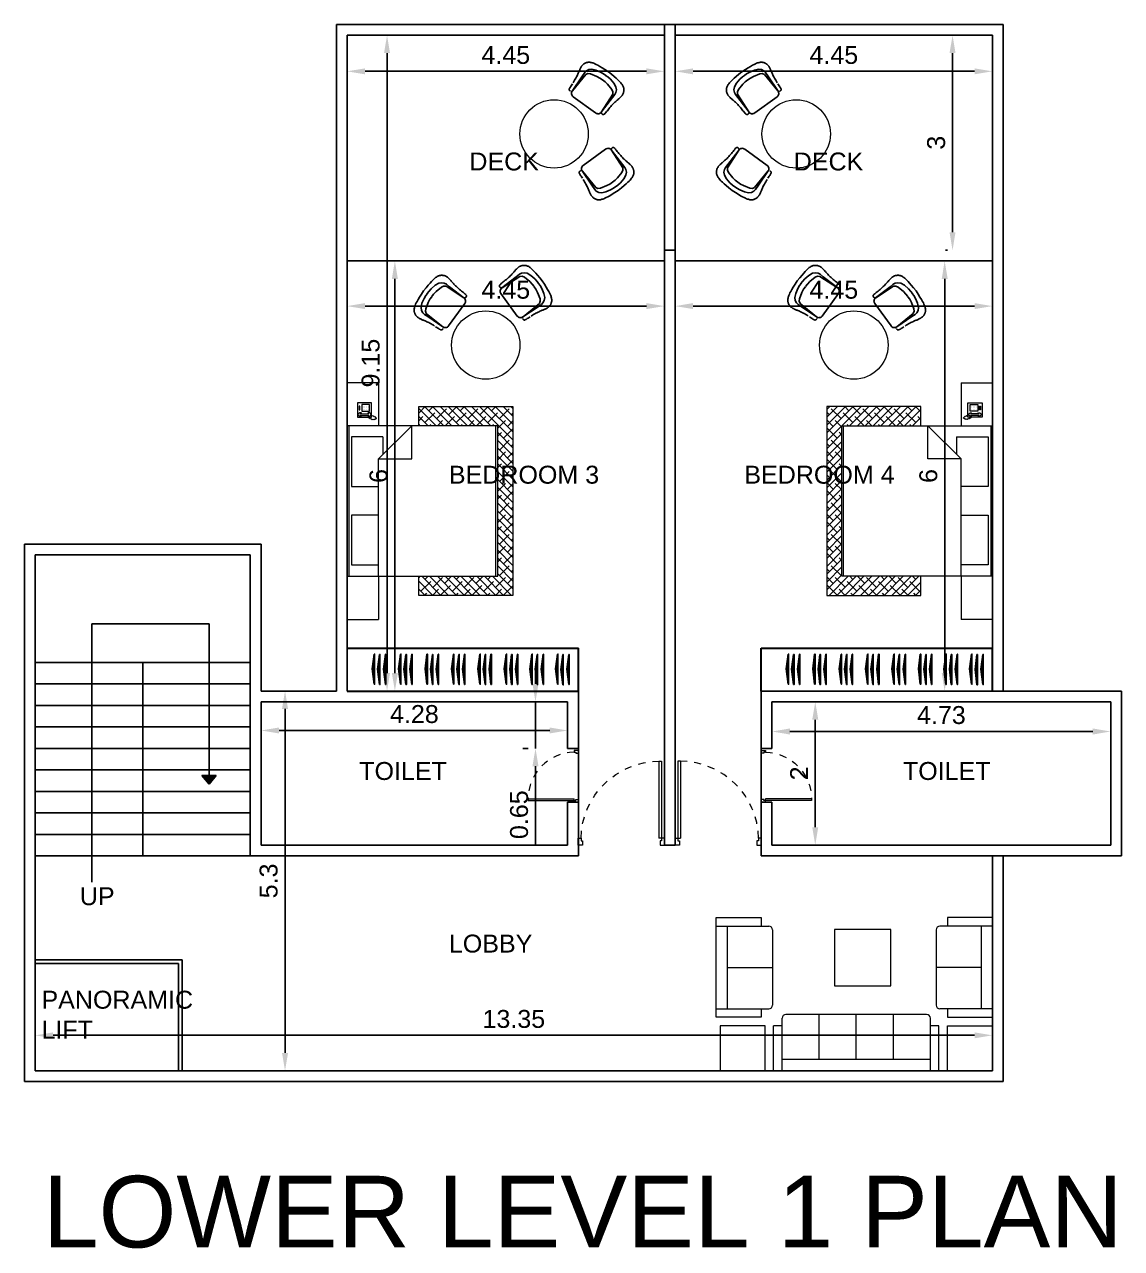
# Model space of a CAD drawing. Header units: metres. Extents: x 2480 to 2687, y 830 to 1066.
# Drawn here: x 2542.17 to 2557.47, y 872.02 to 889.1 of the extents above; entities that cross this region are included whole.
import ezdxf

# ---------------------------------------------------------------- set-up
doc = ezdxf.new("R2010")
doc.units = ezdxf.units.M
doc.linetypes.add('DASHED2', pattern=[0.375, 0.25, -0.125])
for name, color, linetype, lineweight in [('A-DOOR', 21, 'Continuous', 20), ('A-FURNITURE', 42, 'Continuous', 15), ('doors', 12, 'Continuous', 20), ('FUR', 32, 'Continuous', 15), ('HAT', 9, 'Continuous', 0), ('wall', 7, 'Continuous', 30)]:
    doc.layers.add(name, color=color, linetype=linetype, lineweight=lineweight)
doc.layers.add('firnature', color=24, linetype='Continuous')
doc.layers.add('vatdung', color=9, linetype='Continuous')
doc.styles.get("Standard").update_dxf_attribs({"font": 'arial.ttf'})
doc.dimstyles.new('ISO-25', dxfattribs={"dimtxt": 0.25, "dimasz": 0.25, "dimexe": 0.1, "dimexo": 0.625, "dimgap": 0.1, "dimtad": 1, "dimdsep": 46, "dimtxsty": 'Standard', "dimcen": 2.5, "dimclrd": 256, "dimclrt": 256, "dimadec": 0, "dimazin": 0, "dimtfac": 1, "dimtmove": 0, "dimatfit": 3, "dimfxl": 1, "dimarcsym": 0})

# ---------------------------------------------------------------- blocks, each defined once
blk = doc.blocks.new('*D251')
at = {"color": 0, "lineweight": -2, "transparency": 16777216}
for p, q in [((2546.667, 885.171), (2546.667, 885.066)), ((2551.092, 885.171), (2551.092, 885.066))]:
    blk.add_line(p, q, dxfattribs=at)
at = {"lineweight": -2, "transparency": 16777216}
blk.add_line((2546.917, 885.166), (2550.842, 885.166), dxfattribs=at)
at = {"lineweight": -3, "transparency": 16777216}
for points in [[(2546.917, 885.208), (2546.917, 885.125), (2546.667, 885.166)], [(2550.842, 885.208), (2550.842, 885.125), (2551.092, 885.166)]]:
    blk.add_solid(points, dxfattribs=at)
at = {"layer": 'Defpoints', "color": 0, "lineweight": -3, "transparency": 16777216}
for p in [(2546.667, 885.796), (2551.092, 885.796), (2551.092, 885.166)]:
    blk.add_point(p, dxfattribs=at)
at = {"transparency": 16777216, "insert": (2548.88, 885.393), "char_height": 0.25, "attachment_point": 5}
blk.add_mtext('4.45', dxfattribs=at)
blk = doc.blocks.new('*D252')
at = {"color": 0, "lineweight": -2, "transparency": 16777216}
for p, q in [((2547.292, 885.796), (2547.433, 885.796)), ((2547.292, 879.796), (2547.433, 879.796))]:
    blk.add_line(p, q, dxfattribs=at)
at = {"lineweight": -2, "transparency": 16777216}
blk.add_line((2547.333, 885.546), (2547.333, 880.046), dxfattribs=at)
at = {"lineweight": -3, "transparency": 16777216}
for points in [[(2547.291, 885.546), (2547.375, 885.546), (2547.333, 885.796)], [(2547.291, 880.046), (2547.375, 880.046), (2547.333, 879.796)]]:
    blk.add_solid(points, dxfattribs=at)
at = {"layer": 'Defpoints', "color": 0, "lineweight": -3, "transparency": 16777216}
for p in [(2546.667, 885.796), (2546.667, 879.796), (2547.333, 879.796)]:
    blk.add_point(p, dxfattribs=at)
at = {"transparency": 16777216, "insert": (2547.106, 882.796), "char_height": 0.25, "attachment_point": 5, "rotation": 90}
blk.add_mtext('6', dxfattribs=at)
blk = doc.blocks.new('*D244')
at = {"color": 0, "lineweight": -2, "transparency": 16777216}
for p, q in [((2551.242, 885.171), (2551.242, 885.066)), ((2555.667, 885.171), (2555.667, 885.066))]:
    blk.add_line(p, q, dxfattribs=at)
at = {"lineweight": -2, "transparency": 16777216}
blk.add_line((2555.417, 885.166), (2551.492, 885.166), dxfattribs=at)
at = {"lineweight": -3, "transparency": 16777216}
for points in [[(2551.492, 885.208), (2551.492, 885.125), (2551.242, 885.166)], [(2555.417, 885.208), (2555.417, 885.125), (2555.667, 885.166)]]:
    blk.add_solid(points, dxfattribs=at)
at = {"layer": 'Defpoints', "color": 0, "lineweight": -3, "transparency": 16777216}
for p in [(2551.242, 885.796), (2555.667, 885.796), (2551.242, 885.166)]:
    blk.add_point(p, dxfattribs=at)
at = {"transparency": 16777216, "insert": (2553.455, 885.393), "char_height": 0.25, "attachment_point": 5}
blk.add_mtext('4.45', dxfattribs=at)
blk = doc.blocks.new('*D245')
at = {"color": 0, "lineweight": -2, "transparency": 16777216}
for p, q in [((2555.042, 885.796), (2554.901, 885.796)), ((2555.042, 879.796), (2554.901, 879.796))]:
    blk.add_line(p, q, dxfattribs=at)
at = {"lineweight": -2, "transparency": 16777216}
blk.add_line((2555.001, 885.546), (2555.001, 880.046), dxfattribs=at)
at = {"lineweight": -3, "transparency": 16777216}
for points in [[(2554.96, 885.546), (2555.043, 885.546), (2555.001, 885.796)], [(2554.96, 880.046), (2555.043, 880.046), (2555.001, 879.796)]]:
    blk.add_solid(points, dxfattribs=at)
at = {"layer": 'Defpoints', "color": 0, "lineweight": -3, "transparency": 16777216}
for p in [(2555.667, 885.796), (2555.001, 879.796), (2555.667, 879.796)]:
    blk.add_point(p, dxfattribs=at)
at = {"transparency": 16777216, "insert": (2554.774, 882.796), "char_height": 0.25, "attachment_point": 5, "rotation": 90}
blk.add_mtext('6', dxfattribs=at)
blk = doc.blocks.new('*D253')
at = {"lineweight": -2, "transparency": 16777216}
blk.add_line((2545.717, 879.245), (2549.492, 879.245), dxfattribs=at)
at = {"color": 0, "lineweight": -2, "transparency": 16777216}
for p, q in [((2545.467, 879.021), (2545.467, 879.145)), ((2549.742, 879.021), (2549.742, 879.145))]:
    blk.add_line(p, q, dxfattribs=at)
at = {"lineweight": -3, "transparency": 16777216}
for points in [[(2545.717, 879.287), (2545.717, 879.204), (2545.467, 879.245)], [(2549.492, 879.287), (2549.492, 879.204), (2549.742, 879.245)]]:
    blk.add_solid(points, dxfattribs=at)
at = {"layer": 'Defpoints', "color": 0, "lineweight": -3, "transparency": 16777216}
for p in [(2545.467, 879.646), (2549.742, 879.646), (2549.742, 879.245)]:
    blk.add_point(p, dxfattribs=at)
at = {"transparency": 16777216, "insert": (2547.605, 879.473), "char_height": 0.25, "attachment_point": 5}
blk.add_mtext('4.28', dxfattribs=at)
blk = doc.blocks.new('*D254')
at = {"lineweight": -2, "transparency": 16777216}
for p, q in [((2549.294, 879.896), (2549.294, 880.146)), ((2549.294, 879.646), (2549.294, 878.996)), ((2549.294, 878.746), (2549.294, 877.644))]:
    blk.add_line(p, q, dxfattribs=at)
at = {"color": 0, "lineweight": -2, "transparency": 16777216}
for p, q in [((2549.117, 879.646), (2549.194, 879.646)), ((2549.117, 878.996), (2549.194, 878.996))]:
    blk.add_line(p, q, dxfattribs=at)
at = {"lineweight": -3, "transparency": 16777216}
for points in [[(2549.252, 879.896), (2549.336, 879.896), (2549.294, 879.646)], [(2549.252, 878.746), (2549.336, 878.746), (2549.294, 878.996)]]:
    blk.add_solid(points, dxfattribs=at)
at = {"layer": 'Defpoints', "color": 0, "lineweight": -3, "transparency": 16777216}
for p in [(2549.742, 879.646), (2549.294, 878.996), (2549.742, 878.996)]:
    blk.add_point(p, dxfattribs=at)
at = {"transparency": 16777216, "insert": (2549.066, 878.07), "char_height": 0.25, "attachment_point": 5, "rotation": 90}
blk.add_mtext('0.65', dxfattribs=at)
blk = doc.blocks.new('*D255')
at = {"color": 0, "lineweight": -2, "transparency": 16777216}
for p, q in [((2553.217, 879.646), (2553.296, 879.646)), ((2553.217, 877.646), (2553.296, 877.646))]:
    blk.add_line(p, q, dxfattribs=at)
at = {"lineweight": -2, "transparency": 16777216}
blk.add_line((2553.196, 879.396), (2553.196, 877.896), dxfattribs=at)
at = {"lineweight": -3, "transparency": 16777216}
for points in [[(2553.154, 879.396), (2553.238, 879.396), (2553.196, 879.646)], [(2553.154, 877.896), (2553.238, 877.896), (2553.196, 877.646)]]:
    blk.add_solid(points, dxfattribs=at)
at = {"layer": 'Defpoints', "color": 0, "lineweight": -3, "transparency": 16777216}
for p in [(2552.592, 879.646), (2552.592, 877.646), (2553.196, 877.646)]:
    blk.add_point(p, dxfattribs=at)
at = {"transparency": 16777216, "insert": (2552.971, 878.646), "char_height": 0.25, "attachment_point": 5, "rotation": 90}
blk.add_mtext('2', dxfattribs=at)
blk = doc.blocks.new('*D246')
at = {"lineweight": -2, "transparency": 16777216}
blk.add_line((2552.842, 879.231), (2557.067, 879.231), dxfattribs=at)
at = {"color": 0, "lineweight": -2, "transparency": 16777216}
for p, q in [((2552.592, 879.021), (2552.592, 879.131)), ((2557.317, 879.021), (2557.317, 879.131))]:
    blk.add_line(p, q, dxfattribs=at)
at = {"lineweight": -3, "transparency": 16777216}
for points in [[(2552.842, 879.273), (2552.842, 879.189), (2552.592, 879.231)], [(2557.067, 879.273), (2557.067, 879.189), (2557.317, 879.231)]]:
    blk.add_solid(points, dxfattribs=at)
at = {"layer": 'Defpoints', "color": 0, "lineweight": -3, "transparency": 16777216}
for p in [(2552.592, 879.646), (2557.317, 879.646), (2557.317, 879.231)]:
    blk.add_point(p, dxfattribs=at)
at = {"transparency": 16777216, "insert": (2554.955, 879.459), "char_height": 0.25, "attachment_point": 5}
blk.add_mtext('4.73', dxfattribs=at)
blk = doc.blocks.new('*D247')
at = {"color": 0, "lineweight": -2, "transparency": 16777216}
for p, q in [((2546.092, 879.796), (2545.901, 879.796)), ((2546.092, 874.496), (2545.901, 874.496))]:
    blk.add_line(p, q, dxfattribs=at)
at = {"lineweight": -2, "transparency": 16777216}
blk.add_line((2545.801, 879.546), (2545.801, 874.746), dxfattribs=at)
at = {"lineweight": -3, "transparency": 16777216}
for points in [[(2545.759, 879.546), (2545.843, 879.546), (2545.801, 879.796)], [(2545.759, 874.746), (2545.843, 874.746), (2545.801, 874.496)]]:
    blk.add_solid(points, dxfattribs=at)
at = {"layer": 'Defpoints', "color": 0, "lineweight": -3, "transparency": 16777216}
for p in [(2545.467, 879.796), (2545.467, 874.496), (2545.801, 874.496)]:
    blk.add_point(p, dxfattribs=at)
at = {"transparency": 16777216, "insert": (2545.573, 877.146), "char_height": 0.25, "attachment_point": 5, "rotation": 90}
blk.add_mtext('5.3', dxfattribs=at)
blk = doc.blocks.new('*D248')
at = {"color": 0, "lineweight": -2, "transparency": 16777216}
for p, q in [((2542.317, 875.121), (2542.317, 875.092)), ((2555.667, 875.121), (2555.667, 875.092))]:
    blk.add_line(p, q, dxfattribs=at)
at = {"lineweight": -2, "transparency": 16777216}
blk.add_line((2542.567, 874.992), (2555.417, 874.992), dxfattribs=at)
at = {"lineweight": -3, "transparency": 16777216}
for points in [[(2542.567, 875.033), (2542.567, 874.95), (2542.317, 874.992)], [(2555.417, 875.033), (2555.417, 874.95), (2555.667, 874.992)]]:
    blk.add_solid(points, dxfattribs=at)
at = {"layer": 'Defpoints', "color": 0, "lineweight": -3, "transparency": 16777216}
for p in [(2555.667, 874.992), (2542.317, 874.496), (2555.667, 874.496)]:
    blk.add_point(p, dxfattribs=at)
at = {"transparency": 16777216, "insert": (2548.992, 875.219), "char_height": 0.25, "attachment_point": 5}
blk.add_mtext('13.35', dxfattribs=at)
blk = doc.blocks.new('*D249')
at = {"lineweight": -2, "transparency": 16777216}
blk.add_line((2546.917, 888.442), (2550.842, 888.442), dxfattribs=at)
at = {"color": 0, "lineweight": -2, "transparency": 16777216}
for p, q in [((2546.667, 888.321), (2546.667, 888.342)), ((2551.092, 888.321), (2551.092, 888.342))]:
    blk.add_line(p, q, dxfattribs=at)
at = {"lineweight": -3, "transparency": 16777216}
for points in [[(2546.917, 888.483), (2546.917, 888.4), (2546.667, 888.442)], [(2550.842, 888.483), (2550.842, 888.4), (2551.092, 888.442)]]:
    blk.add_solid(points, dxfattribs=at)
at = {"layer": 'Defpoints', "color": 0, "lineweight": -3, "transparency": 16777216}
for p in [(2546.667, 888.946), (2551.092, 888.946), (2551.092, 888.442)]:
    blk.add_point(p, dxfattribs=at)
at = {"transparency": 16777216, "insert": (2548.88, 888.669), "char_height": 0.25, "attachment_point": 5}
blk.add_mtext('4.45', dxfattribs=at)
blk = doc.blocks.new('*D250')
at = {"color": 0, "lineweight": -2, "transparency": 16777216}
for p, q in [((2547.292, 888.946), (2547.324, 888.946)), ((2547.292, 879.796), (2547.324, 879.796))]:
    blk.add_line(p, q, dxfattribs=at)
at = {"lineweight": -2, "transparency": 16777216}
blk.add_line((2547.224, 888.696), (2547.224, 880.046), dxfattribs=at)
at = {"lineweight": -3, "transparency": 16777216}
for points in [[(2547.182, 888.696), (2547.265, 888.696), (2547.224, 888.946)], [(2547.182, 880.046), (2547.265, 880.046), (2547.224, 879.796)]]:
    blk.add_solid(points, dxfattribs=at)
at = {"layer": 'Defpoints', "color": 0, "lineweight": -3, "transparency": 16777216}
for p in [(2546.667, 888.946), (2546.667, 879.796), (2547.224, 879.796)]:
    blk.add_point(p, dxfattribs=at)
at = {"transparency": 16777216, "insert": (2546.996, 884.371), "char_height": 0.25, "attachment_point": 5, "rotation": 90}
blk.add_mtext('9.15', dxfattribs=at)
blk = doc.blocks.new('*D242')
at = {"lineweight": -2, "transparency": 16777216}
blk.add_line((2555.417, 888.442), (2551.492, 888.442), dxfattribs=at)
at = {"color": 0, "lineweight": -2, "transparency": 16777216}
for p, q in [((2551.242, 888.321), (2551.242, 888.342)), ((2555.667, 888.321), (2555.667, 888.342))]:
    blk.add_line(p, q, dxfattribs=at)
at = {"lineweight": -3, "transparency": 16777216}
for points in [[(2551.492, 888.483), (2551.492, 888.4), (2551.242, 888.442)], [(2555.417, 888.483), (2555.417, 888.4), (2555.667, 888.442)]]:
    blk.add_solid(points, dxfattribs=at)
at = {"layer": 'Defpoints', "color": 0, "lineweight": -3, "transparency": 16777216}
for p in [(2551.242, 888.946), (2555.667, 888.946), (2551.242, 888.442)]:
    blk.add_point(p, dxfattribs=at)
at = {"transparency": 16777216, "insert": (2553.455, 888.669), "char_height": 0.25, "attachment_point": 5}
blk.add_mtext('4.45', dxfattribs=at)
blk = doc.blocks.new('*D243')
at = {"color": 0, "lineweight": -2, "transparency": 16777216}
for p, q in [((2555.042, 888.946), (2555.011, 888.946)), ((2555.042, 885.946), (2555.011, 885.946))]:
    blk.add_line(p, q, dxfattribs=at)
at = {"lineweight": -2, "transparency": 16777216}
blk.add_line((2555.111, 888.696), (2555.111, 886.196), dxfattribs=at)
at = {"lineweight": -3, "transparency": 16777216}
for points in [[(2555.069, 888.696), (2555.152, 888.696), (2555.111, 888.946)], [(2555.069, 886.196), (2555.152, 886.196), (2555.111, 885.946)]]:
    blk.add_solid(points, dxfattribs=at)
at = {"layer": 'Defpoints', "color": 0, "lineweight": -3, "transparency": 16777216}
for p in [(2555.667, 888.946), (2555.111, 885.946), (2555.667, 885.946)]:
    blk.add_point(p, dxfattribs=at)
at = {"transparency": 16777216, "insert": (2554.883, 887.446), "char_height": 0.25, "attachment_point": 5, "rotation": 90}
blk.add_mtext('3', dxfattribs=at)
blk = doc.blocks.new('Sofa-1')
at = {"layer": 'FUR'}
for p, q in [((24, 72.43), (0, 72.43)), ((0, 72.43), (0, 48.43)), ((24, 48.43), (24, 72.43)), ((28.5, 74.57), (81.5, 74.57)), ((28.5, 50.57), (28.5, 74.57)), ((33, 74.57), (33, 46.57)), ((77, 74.57), (77, 46.57)), ((81.5, 74.57), (81.5, 50.57)), ((77, 68.57), (33, 68.57)), ((55, 68.57), (55, 44.57)), ((0, 48.43), (24, 48.43)), ((33, 50.57), (28.5, 50.57)), ((81.5, 50.57), (77, 50.57)), ((0, 43.93), (0, -43.93)), ((0, 43.93), (24, 43.93)), ((0, 39.43), (28, 39.43)), ((6, -39.43), (6, 39.43)), ((24, 39.43), (24, 43.93)), ((75, 44.57), (35, 44.57)), ((30, -37.43), (30, 37.43)), ((6, 19.71), (30, 19.71)), ((6, 0), (30, 0)), ((6, -19.71), (30, -19.71)), ((0, -39.43), (28, -39.43)), ((0, -43.93), (24, -43.93)), ((24, -43.93), (24, -39.43)), ((33, -72.43), (33, -44.43)), ((75, -42.43), (35, -42.43)), ((55, -66.43), (55, -42.43)), ((77, -72.43), (77, -44.43)), ((0, -48.43), (24, -48.43)), ((0, -72.43), (0, -48.43)), ((24, -48.43), (24, -72.43)), ((33, -48.43), (28.5, -48.43)), ((28.5, -48.43), (28.5, -72.43)), ((81.5, -48.43), (77, -48.43)), ((81.5, -72.43), (81.5, -48.43)), ((77, -66.43), (33, -66.43)), ((24, -72.43), (0, -72.43)), ((28.5, -72.43), (81.5, -72.43))]:
    blk.add_line(p, q, dxfattribs=at)
blk.add_lwpolyline([(45.26, -18.43), (75.26, -18.43), (75.26, 11.57), (45.26, 11.57)], close=True, dxfattribs=at)
for centre, start, end in [((35, 46.57), 180, 270), ((75, 46.57), 270, 0), ((28, 37.43), 0, 90), ((28, -37.43), 270, 0), ((35, -44.43), 90, 180), ((75, -44.43), 0, 90)]:
    blk.add_arc(centre, 2, start, end, dxfattribs=at)
blk = doc.blocks.new('A$C07A560C8')
at = {"linetype": 'Continuous'}
for p, q in [((0, 4), (1.6, 4)), ((0, 0), (0, 4)), ((2.5, 0), (0, 0)), ((1.6, 4), (1.6, 2.5)), ((1.6, 2.5), (2.5, 2.5)), ((2.5, 2.5), (2.5, 0))]:
    blk.add_line(p, q, dxfattribs=at)
blk = doc.blocks.new('D45l')
at = {"layer": 'A-DOOR'}
for p, q in [((8.1, 36.42), (8.1, 2.74)), ((9.24, 36.42), (8.1, 36.42)), ((9.24, 36.42), (9.24, 2.74)), ((8.1, 2.74), (9.24, 2.74))]:
    blk.add_line(p, q, dxfattribs=at)
at = {"layer": 'A-DOOR', "color": 9, "linetype": 'DASHED2'}
blk.add_arc((8.96, 2.03), 34.39, 1.187, 89.5214, dxfattribs=at)
at = {"layer": 'A-DOOR', "yscale": 0.7654500000000001, "zscale": 0.7654500000000001}
for p, xscale in [((6.87, -0.32), 0.7654500000000001), ((44.57, -0.32), -0.7654500000000001)]:
    blk.add_blockref('A$C07A560C8', p, dxfattribs=dict(at, xscale=xscale))
blk = doc.blocks.new('BED3')
at = {"layer": 'HAT'}
h = blk.add_hatch(dxfattribs=at)
h.set_pattern_fill('ANSI38,_O', color=256, scale=23.616)
h.set_pattern_definition([(45, (-846.376, -431.068), (-2.087379, 2.087379), []), (135, (-846.376, -431.068), (-6.262138, 2.087379), [7.38, -4.428])])
h.paths.add_polyline_path([(38.46, 80.06), (38.46, 88.12), (-1.68, 88.12), (-1.68, 38.09), (8.62, 38.09), (8.62, 80.06)])
h.paths.add_polyline_path([(38.46, 88.12), (38.46, 80.06), (88.68, 80.06), (88.68, 38.09), (98.83, 38.09), (98.83, 88.12)])
at = {"layer": 'FUR'}
for p, q in [((88.68, 80.06), (8.62, 80.06)), ((8.62, 80.06), (8.62, 0)), ((88.68, 79.13), (8.62, 79.13)), ((88.68, 0), (88.68, 80.06)), ((26.24, 34.32, 11.36), (8.62, 34.32, 11.36)), ((8.62, 34.32, 11.36), (26.24, 16.7, 11.36)), ((26.24, 16.7, 11.36), (26.24, 34.32, 11.36)), ((-14.26, 16.7), (8.62, 16.7)), ((-14.26, 16.7), (-14.26, 0)), ((-3.67, 13.05, 27.83), (-3.67, 5.54, 27.83)), ((3.94, 13.05, 27.83), (-3.67, 13.05, 27.83)), ((2.95, 12.53, 27.83), (3.29, 13.59, 27.83)), ((3.1, 13.77, 27.83), (3.66, 13.96, 27.83)), ((3.29, 14.14, 27.83), (3.84, 14.33, 27.83)), ((3.47, 14.52, 27.83), (4.03, 14.7, 27.83)), ((3.66, 14.89, 27.83), (4.22, 15.07, 27.83)), ((3.94, 5.54, 27.83), (3.94, 13.05, 27.83)), ((4.15, 15.34, 27.83), (4.71, 15.52, 27.83)), ((4.59, 15.07, 27.83), (5.14, 15.26, 27.83)), ((4.77, 14.7, 27.83), (5.33, 14.89, 27.83)), ((4.77, 12.85, 27.83), (5.33, 13.03, 27.83)), ((4.96, 14.33, 27.83), (5.51, 14.52, 27.83)), ((4.96, 13.96, 27.83), (5.51, 14.14, 27.83)), ((4.96, 13.59, 27.83), (5.51, 13.77, 27.83)), ((4.96, 13.22, 27.83), (5.51, 13.4, 27.83)), ((8.62, 16.7), (8.62, 0)), ((14.49, 19.05, 12.8), (23.89, 19.05, 12.8)), ((14.49, 19.05, 12.8), (14.49, 2.35, 12.8)), ((88.68, 16.7, 11.36), (26.24, 16.7, 11.36)), ((40.83, 2.35, 12.8), (40.83, 16.7, 12.8)), ((56.17, 16.7, 12.8), (56.17, 2.35, 12.8)), ((82.52, 2.35, 12.8), (82.52, 16.7, 12.8)), ((88.68, 16.7), (111.56, 16.7)), ((88.68, 0), (88.68, 16.7)), ((111.56, 0), (111.56, 16.7)), ((-2.69, 11.89, 27.83), (-2.69, 7.83, 27.83)), ((0.79, 11.89, 27.83), (-2.69, 11.89, 27.83)), ((-2.69, 7.83, 27.83), (0.79, 7.83, 27.83)), ((-1.82, 11.17, 27.83), (-1.82, 11.17, 27.83)), ((-1.82, 10.3, 27.83), (-1.82, 10.3, 27.83)), ((-1.82, 9.43, 27.83), (-1.82, 9.43, 27.83)), ((-1.82, 8.56, 27.83), (-1.82, 8.56, 27.83)), ((0.07, 6.82, 27.83), (-1.82, 6.82, 27.83)), ((-1.82, 6.82, 27.83), (-1.82, 6.38, 27.83)), ((-0.95, 11.17, 27.83), (-0.95, 11.17, 27.83)), ((-0.95, 10.3, 27.83), (-0.95, 10.3, 27.83)), ((-0.95, 9.43, 27.83), (-0.95, 9.43, 27.83)), ((-0.95, 8.56, 27.83), (-0.95, 8.56, 27.83)), ((-0.08, 11.17, 27.83), (-0.08, 11.17, 27.83)), ((-0.08, 10.3, 27.83), (-0.08, 10.3, 27.83)), ((-0.08, 9.43, 27.83), (-0.08, 9.43, 27.83)), ((-0.08, 8.56, 27.83), (-0.08, 8.56, 27.83)), ((0.07, 6.38, 27.83), (0.07, 6.82, 27.83)), ((0.79, 7.83, 27.83), (0.79, 11.89, 27.83)), ((2.16, 6.99, 27.83), (2.16, 11.62, 27.83)), ((3.09, 6.99, 27.83), (3.09, 11.62, 27.83)), ((4.03, 11.36, 27.83), (4.59, 11.55, 27.83)), ((4.22, 11.73, 27.83), (4.77, 11.92, 27.83)), ((4.4, 12.1, 27.83), (4.96, 12.29, 27.83)), ((4.59, 12.47, 27.83), (5.14, 12.66, 27.83)), ((8.62, 0), (-14.26, 0)), ((-3.67, 5.54, 27.83), (3.94, 5.54, 27.83)), ((-1.82, 6.38, 27.83), (0.07, 6.38, 27.83)), ((8.62, 0.93), (88.68, 0.93)), ((88.68, 0), (8.62, 0)), ((14.49, 2.35, 12.8), (40.83, 2.35, 12.8)), ((56.17, 2.35, 12.8), (82.52, 2.35, 12.8)), ((111.56, 0), (88.68, 0))]:
    blk.add_line(p, q, dxfattribs=at)
for points in [[(8.62, 38.09), (-1.68, 38.09), (-1.68, 88.12), (16.2, 88.12)], [(16.2, 88.12), (98.83, 88.12), (98.83, 38.09), (88.68, 38.09)]]:
    blk.add_lwpolyline(points, dxfattribs=at)
for centre, start, end in [((2.62, 11.62, 27.83), 298.49146, 241.50854), ((2.62, 6.99, 27.83), 118.49146, 61.50854)]:
    blk.add_arc(centre, 0.972, start, end, dxfattribs=at)
blk = doc.blocks.new('A$C362561F3')
at = {"layer": 'vatdung'}
for p, q in [((51, 550), (50, 546)), ((52, 554), (51, 550)), ((54, 556), (52, 554)), ((55, 558), (54, 556)), ((56, 560), (55, 558)), ((58, 561), (56, 560)), ((60, 563), (58, 561)), ((62, 564), (60, 563)), ((64, 565), (62, 564)), ((66, 566), (64, 565)), ((69, 566), (66, 566)), ((71, 567), (69, 566)), ((75, 567), (71, 567)), ((78, 566), (75, 567)), ((82, 566), (78, 566)), ((86, 564), (82, 566)), ((90, 562), (86, 564)), ((95, 559), (90, 562)), ((100, 555), (95, 559)), ((105, 549), (96, 277)), ((105, 549), (100, 555)), ((165, 609), (578, 609)), ((638, 549), (647, 277)), ((657, 564), (661, 566)), ((661, 566), (665, 566)), ((665, 566), (669, 567)), ((669, 567), (672, 567)), ((672, 567), (675, 566)), ((675, 566), (677, 566)), ((677, 566), (679, 565)), ((679, 565), (682, 564)), ((682, 564), (684, 563)), ((684, 563), (685, 561)), ((685, 561), (687, 560)), ((687, 560), (688, 558)), ((688, 558), (690, 556)), ((690, 556), (691, 554)), ((691, 554), (692, 550)), ((692, 550), (693, 546)), ((37, 379), (35, 360)), ((39, 399), (37, 379)), ((41, 420), (39, 399)), ((42, 441), (41, 420)), ((43, 460), (42, 441)), ((44, 479), (43, 460)), ((45, 496), (44, 479)), ((46, 511), (45, 496)), ((47, 523), (46, 511)), ((48, 532), (47, 523)), ((49, 540), (48, 532)), ((50, 546), (49, 540)), ((122, 231), (105, 546)), ((105, 544), (105, 544)), ((105, 544), (105, 544)), ((638, 546), (621, 231)), ((693, 546), (694, 540)), ((694, 540), (695, 532)), ((695, 532), (696, 523)), ((696, 523), (697, 511)), ((697, 511), (698, 496)), ((698, 496), (699, 479)), ((699, 479), (700, 460)), ((701, 441), (702, 420)), ((702, 420), (704, 399)), ((704, 399), (706, 379)), ((706, 379), (708, 360)), ((2, 195), (1, 188)), ((1, 188), (1, 181)), ((3, 203), (2, 195)), ((5, 210), (3, 203)), ((6, 219), (5, 210)), ((8, 227), (6, 219)), ((10, 237), (8, 227)), ((13, 247), (10, 237)), ((15, 257), (13, 247)), ((18, 269), (15, 257)), ((21, 281), (18, 269)), ((24, 295), (21, 281)), ((27, 309), (24, 295)), ((30, 325), (27, 309)), ((33, 342), (30, 325)), ((35, 360), (33, 342)), ((96, 277), (94, 217)), ((94, 217), (100, 184)), ((100, 184), (116, 147)), ((142, 202), (122, 231)), ((173, 184), (142, 202)), ((272, 158), (173, 184)), ((570, 184), (471, 158)), ((601, 202), (570, 184)), ((621, 231), (601, 202)), ((644, 184), (627, 147)), ((649, 217), (644, 184)), ((647, 277), (649, 217)), ((708, 360), (710, 342)), ((710, 342), (713, 325)), ((713, 325), (716, 309)), ((716, 309), (719, 295)), ((719, 295), (722, 281)), ((722, 281), (725, 269)), ((725, 269), (728, 257)), ((728, 257), (731, 247)), ((731, 247), (733, 237)), ((733, 237), (735, 227)), ((735, 227), (737, 219)), ((737, 219), (738, 210)), ((738, 210), (740, 203)), ((740, 203), (741, 195)), ((741, 195), (742, 188)), ((742, 188), (742, 181)), ((1, 181), (0, 174)), ((0, 174), (0, 167)), ((0, 167), (0, 160)), ((0, 160), (0, 153)), ((0, 153), (1, 146)), ((1, 146), (2, 139)), ((2, 139), (4, 132)), ((4, 132), (6, 125)), ((6, 125), (8, 118)), ((8, 118), (11, 111)), ((11, 111), (14, 104)), ((14, 104), (18, 97)), ((18, 97), (22, 90)), ((22, 90), (27, 83)), ((27, 83), (32, 76)), ((32, 76), (37, 70)), ((37, 70), (43, 64)), ((43, 64), (50, 59)), ((50, 59), (57, 53)), ((57, 53), (65, 48)), ((65, 48), (73, 44)), ((73, 44), (83, 39)), ((83, 39), (95, 35)), ((95, 35), (108, 30)), ((108, 30), (122, 26)), ((116, 147), (149, 116)), ((122, 26), (140, 22)), ((140, 22), (161, 18)), ((149, 116), (206, 90)), ((161, 18), (188, 14)), ((188, 14), (221, 11)), ((206, 90), (281, 73)), ((221, 11), (262, 7)), ((262, 7), (313, 3)), ((324, 150), (272, 158)), ((281, 73), (333, 68)), ((313, 3), (373, 0)), ((370, 150), (324, 150)), ((333, 68), (373, 68)), ((410, 68), (370, 68)), ((419, 150), (373, 150)), ((433, 3), (373, 0)), ((462, 73), (410, 68)), ((471, 158), (419, 150)), ((482, 7), (433, 3)), ((537, 90), (462, 73)), ((523, 11), (482, 7)), ((556, 14), (523, 11)), ((594, 116), (537, 90)), ((582, 18), (556, 14)), ((604, 22), (582, 18)), ((627, 147), (594, 116)), ((621, 26), (604, 22)), ((636, 30), (621, 26)), ((648, 35), (636, 30)), ((660, 39), (648, 35)), ((670, 44), (660, 39)), ((679, 48), (670, 44)), ((686, 53), (679, 48)), ((694, 59), (686, 53)), ((700, 64), (694, 59)), ((706, 70), (700, 64)), ((711, 76), (706, 70)), ((716, 83), (711, 76)), ((721, 90), (716, 83)), ((725, 97), (721, 90)), ((729, 104), (725, 97)), ((732, 111), (729, 104)), ((735, 118), (732, 111)), ((738, 125), (735, 118)), ((740, 132), (738, 125)), ((741, 139), (740, 132)), ((742, 146), (741, 139)), ((742, 181), (743, 174)), ((743, 153), (742, 146)), ((743, 174), (743, 167)), ((743, 167), (743, 160)), ((743, 160), (743, 153))]:
    blk.add_line(p, q, dxfattribs=at)
for centre, start, end in [((165, 549), 90, 183.0587), ((578, 549), 356.9413, 90)]:
    blk.add_arc(centre, 60, start, end, dxfattribs=at)
blk = doc.blocks.new('A$C679C0CE6')
at = {"layer": 'firnature', "color": 8}
for points in [[(0.027, 0), (0, 0.207), (0.027, 0.421)], [(0.027, 0.046), (0.006, 0.207), (0.027, 0.374)], [(0.027, 0.421), (0.033, 0.421), (0.033, 0), (0.027, 0)], [(0.027, 0.046), (0.027, 0.374)]]:
    blk.add_lwpolyline(points, dxfattribs=at)

msp = doc.modelspace()

# ---------------------------------------------------------------- hatches: boundary and pattern name
h = msp.add_hatch(color=256)
h.dxf.hatch_style = 1
h.paths.add_polyline_path([(2544.64, 878.615), (2544.741, 878.496), (2544.842, 878.615)])

# ---------------------------------------------------------------- linework, layer by layer
for p, q in [((2546.517, 889.096), (2546.517, 879.796)), ((2546.517, 889.096), (2555.817, 889.096)), ((2551.092, 889.096), (2551.092, 877.646)), ((2551.242, 889.096), (2551.242, 885.796)), ((2555.817, 889.096), (2555.817, 879.796)), ((2546.667, 888.946), (2546.667, 879.796)), ((2546.667, 888.946), (2551.092, 888.946)), ((2551.242, 888.946), (2555.667, 888.946)), ((2555.667, 888.946), (2555.667, 879.796)), ((2551.092, 885.946), (2551.242, 885.946)), ((2555.817, 885.946), (2555.817, 879.796)), ((2546.667, 885.796), (2551.092, 885.796)), ((2551.242, 885.796), (2551.242, 877.646)), ((2551.242, 885.796), (2555.667, 885.796)), ((2542.167, 881.846), (2542.167, 874.346)), ((2545.467, 881.846), (2542.167, 881.846)), ((2545.467, 881.846), (2545.467, 879.796)), ((2542.317, 881.696), (2542.317, 874.496)), ((2545.317, 881.696), (2542.317, 881.696)), ((2545.317, 881.696), (2545.317, 877.496)), ((2543.105, 877.13), (2543.105, 880.733)), ((2543.105, 880.733), (2544.741, 880.733)), ((2544.741, 880.733), (2544.741, 878.615)), ((2545.317, 880.196), (2542.317, 880.196)), ((2543.817, 880.196), (2543.817, 877.496)), ((2545.317, 879.896), (2542.317, 879.896)), ((2545.467, 879.796), (2546.517, 879.796)), ((2546.667, 879.796), (2549.892, 879.796)), ((2549.892, 879.796), (2549.892, 877.496)), ((2552.442, 879.796), (2552.442, 877.496)), ((2552.442, 879.796), (2557.467, 879.796)), ((2557.467, 879.796), (2557.467, 877.496)), ((2545.317, 879.596), (2542.317, 879.596)), ((2545.467, 879.646), (2549.742, 879.646)), ((2545.467, 879.646), (2545.467, 877.646)), ((2549.742, 879.646), (2549.742, 878.996)), ((2552.592, 879.646), (2552.592, 878.996)), ((2552.592, 879.646), (2557.317, 879.646)), ((2557.317, 879.646), (2557.317, 877.646)), ((2545.317, 879.296), (2542.317, 879.296)), ((2545.317, 878.996), (2542.317, 878.996)), ((2549.742, 878.996), (2549.892, 878.996)), ((2552.442, 878.996), (2552.592, 878.996)), ((2545.317, 878.696), (2542.317, 878.696)), ((2544.741, 878.496), (2544.64, 878.615)), ((2544.64, 878.615), (2544.842, 878.615)), ((2544.741, 878.496), (2544.842, 878.615)), ((2545.317, 878.396), (2542.317, 878.396)), ((2549.742, 878.246), (2549.892, 878.246)), ((2549.742, 878.246), (2549.742, 877.646)), ((2552.442, 878.246), (2552.592, 878.246)), ((2552.592, 878.246), (2552.592, 877.646)), ((2545.317, 878.096), (2542.317, 878.096)), ((2545.317, 877.796), (2542.317, 877.796)), ((2545.467, 877.646), (2549.742, 877.646)), ((2551.092, 877.646), (2551.242, 877.646)), ((2552.592, 877.646), (2557.317, 877.646)), ((2545.317, 877.496), (2542.317, 877.496)), ((2545.317, 877.496), (2549.892, 877.496)), ((2552.442, 877.496), (2557.467, 877.496)), ((2555.667, 877.496), (2555.667, 874.496)), ((2555.817, 877.496), (2555.817, 874.496)), ((2555.817, 877.496), (2555.817, 874.346)), ((2542.317, 874.496), (2555.667, 874.496)), ((2542.167, 874.346), (2555.817, 874.346))]:
    msp.add_line(p, q)
at = {"color": 5}
for p, q in [((2542.317, 876.046), (2544.367, 876.046)), ((2542.317, 875.996), (2544.317, 875.996)), ((2544.317, 875.996), (2544.317, 874.496)), ((2544.367, 876.046), (2544.367, 874.496))]:
    msp.add_line(p, q, dxfattribs=at)
at = {"layer": 'FUR'}
for centre in [(2549.554, 887.569), (2552.93, 887.569), (2548.601, 884.622), (2553.734, 884.622)]:
    msp.add_circle(centre, 0.477, dxfattribs=at)
at = {"layer": 'wall', "color": 18, "true_color": 0x000000}
for p, q in [((2546.667, 880.396), (2549.892, 880.396)), ((2549.892, 879.796), (2549.892, 880.396)), ((2552.442, 880.396), (2555.667, 880.396)), ((2552.442, 879.796), (2552.442, 880.396)), ((2555.667, 879.796), (2555.667, 880.396)), ((2546.667, 879.796), (2549.892, 879.796))]:
    msp.add_line(p, q, dxfattribs=at)

# ---------------------------------------------------------------- block references
at = {"layer": 'A-DOOR', "extrusion": (0, 0, -1), "yscale": 0.03188088091862116, "zscale": -0.03188088091862116}
for p, xscale in [((-2551.311, 877.656), 0.03188088091862116), ((-2551.023, 877.656), -0.03188088091862116)]:
    msp.add_blockref('D45l', p, dxfattribs=dict(at, xscale=xscale))
at = {"layer": 'A-FURNITURE', "extrusion": (0, 0, -1), "zscale": -1, "rotation": 180}
for p in [(-2547.017, 880.312), (-2547.092, 880.306), (-2547.173, 880.309), (-2547.385, 880.312), (-2547.46, 880.306), (-2547.541, 880.309), (-2547.754, 880.312), (-2547.829, 880.306), (-2547.909, 880.309), (-2548.122, 880.312), (-2548.197, 880.306), (-2548.278, 880.309), (-2548.49, 880.312), (-2548.565, 880.306), (-2548.646, 880.309), (-2548.859, 880.312), (-2548.934, 880.306), (-2549.014, 880.309), (-2549.216, 880.31), (-2549.291, 880.306), (-2549.372, 880.309), (-2549.574, 880.312), (-2549.649, 880.303), (-2549.73, 880.306), (-2552.792, 880.312), (-2552.867, 880.306), (-2552.948, 880.309), (-2553.16, 880.312), (-2553.235, 880.306), (-2553.316, 880.309), (-2553.529, 880.312), (-2553.604, 880.306), (-2553.684, 880.309), (-2553.897, 880.312), (-2553.972, 880.306), (-2554.053, 880.309), (-2554.265, 880.312), (-2554.34, 880.306), (-2554.421, 880.309), (-2554.634, 880.312), (-2554.709, 880.306), (-2554.789, 880.309), (-2554.991, 880.31), (-2555.066, 880.306), (-2555.147, 880.309), (-2555.349, 880.312), (-2555.424, 880.303), (-2555.505, 880.306)]:
    msp.add_blockref('A$C679C0CE6', p, dxfattribs=at)
at = {"layer": 'doors', "extrusion": (0, 0, -1), "yscale": 0.019114444619227, "zscale": -0.019114444619227}
for p, xscale, rotation in [((-2549.886, 878.114), -0.019114444619227, 269.9999999999586), ((-2552.448, 878.114), 0.019114444619227, 90.00000000004138)]:
    msp.add_blockref('D45l', p, dxfattribs=dict(at, xscale=xscale, rotation=rotation))
at = {"layer": 'FUR', "yscale": 0.02622950819672131, "zscale": 0.02622950819672131}
for name, p, xscale, rotation in [('BED3', (2546.667, 883.722), 0.02622950819672131, 270), ('BED3', (2555.667, 883.722), -0.02622950819672131, 90), ('Sofa-1', (2553.768, 874.496), 0.02622950819672131, 90)]:
    msp.add_blockref(name, p, dxfattribs=dict(at, xscale=xscale, rotation=rotation))
at = {"layer": 'vatdung'}
for p, xscale, yscale, zscale, rotation in [((2550.593, 888.232), 0.0009368478044936298, 0.0009368478044936298, 0.0009368478044936298, 144.0484770815108), ((2551.891, 888.232), -0.0009368478044936298, 0.0009368478044936298, 0.0009368478044936298, 215.9515229184892), ((2550.732, 886.986), -0.0009368478044936299, 0.0009368478044936297, 0.0009368478044936297, 35.95152291848918), ((2551.752, 886.986), 0.0009368478044936299, 0.0009368478044936299, 0.0009368478044936299, 324.0484770815108), ((2549.184, 885.801), -0.0009368478044936299, 0.0009368478044936297, 0.0009368478044936297, 125.9515229184892), ((2553.15, 885.801), 0.0009368478044936299, 0.0009368478044936299, 0.0009368478044936299, 234.0484770815108), ((2547.938, 885.662), 0.0009368478044936298, 0.0009368478044936298, 0.0009368478044936298, 234.0484770815108), ((2554.397, 885.662), -0.0009368478044936299, 0.0009368478044936298, 0.0009368478044936298, 125.9515229184892)]:
    msp.add_blockref('A$C362561F3', p, dxfattribs=dict(at, xscale=xscale, yscale=yscale, zscale=zscale, rotation=rotation))

# ---------------------------------------------------------------- texts
at = {"char_height": 0.25, "attachment_point": 1}
for s, insert in [('DECK', (2548.372, 887.309)), ('DECK', (2552.896, 887.309)), ('BEDROOM 3', (2548.086, 882.939)), ('BEDROOM 4', (2552.207, 882.939)), ('TOILET', (2546.836, 878.805)), ('TOILET', (2554.419, 878.805)), ('UP', (2542.939, 877.058)), ('LOBBY', (2548.086, 876.397)), ('PANORAMIC\\PLIFT', (2542.404, 875.614))]:
    msp.add_mtext_dynamic_manual_height_columns(s, width=2.10871, gutter_width=12.5, heights=[0], dxfattribs=dict(at, insert=insert))
at = {"lineweight": 30, "insert": (2542.423, 873.032), "char_height": 1, "attachment_point": 1}
msp.add_mtext_dynamic_manual_height_columns('LOWER LEVEL 1 PLAN', width=15.24166, gutter_width=12.5, heights=[0], dxfattribs=at)

# ---------------------------------------------------------------- dimensions: what is measured, and where the dimension line sits
for base, p1, p2, picture, middle in [((2551.092, 888.442), (2546.667, 888.946), (2551.092, 888.946), '*D249', (2548.88, 888.669)), ((2551.092, 885.166), (2546.667, 885.796), (2551.092, 885.796), '*D251', (2548.88, 885.393))]:
    dim = msp.add_linear_dim(base=base, p1=p1, p2=p2, text='4.45', dimstyle='ISO-25')
    dim.commit()
    dim.dimension.update_dxf_attribs({"geometry": picture, "text_midpoint": middle})
for base, p1, p2, picture, middle in [((2547.224, 879.796), (2546.667, 888.946), (2546.667, 879.796), '*D250', (2546.996, 884.371)), ((2555.111, 885.946), (2555.667, 888.946), (2555.667, 885.946), '*D243', (2554.883, 887.446)), ((2549.294, 878.996), (2549.742, 879.646), (2549.742, 878.996), '*D254', (2549.066, 878.07)), ((2545.801, 874.496), (2545.467, 879.796), (2545.467, 874.496), '*D247', (2545.573, 877.146)), ((2553.196, 877.646), (2552.592, 879.646), (2552.592, 877.646), '*D255', (2552.971, 878.646))]:
    dim = msp.add_linear_dim(base=base, p1=p1, p2=p2, angle=90, dimstyle='ISO-25')
    dim.commit()
    dim.dimension.update_dxf_attribs({"geometry": picture, "text_midpoint": middle})
for base, p1, p2, picture, middle in [((2551.242, 888.442), (2555.667, 888.946), (2551.242, 888.946), '*D242', (2553.455, 888.669)), ((2551.242, 885.166), (2555.667, 885.796), (2551.242, 885.796), '*D244', (2553.455, 885.393))]:
    dim = msp.add_linear_dim(base=base, p1=p1, p2=p2, angle=180, text='4.45', dimstyle='ISO-25')
    dim.commit()
    dim.dimension.update_dxf_attribs({"geometry": picture, "text_midpoint": middle})
for p1, p2, distance, picture, middle in [((2546.667, 885.796), (2546.667, 879.796), 0.666, '*D252', (2547.106, 882.796)), ((2555.667, 885.796), (2555.667, 879.796), -0.666, '*D245', (2554.774, 882.796))]:
    dim = msp.add_aligned_dim(p1=p1, p2=p2, distance=distance, dimstyle='ISO-25')
    dim.commit()
    dim.dimension.update_dxf_attribs({"geometry": picture, "text_midpoint": middle})
for base, p1, p2, picture, middle in [((2549.742292184, 879.24532809), (2545.467292184, 879.645531881), (2549.742292184, 879.645531881), '*D253', (2547.604792184, 879.472971337)), ((2557.317292184, 879.230873269), (2552.592292184, 879.645531881), (2557.317292184, 879.645531881), '*D246', (2554.954792184, 879.458601782)), ((2555.667, 874.992), (2542.317, 874.496), (2555.667, 874.496), '*D248', (2548.992, 875.219))]:
    dim = msp.add_linear_dim(base=base, p1=p1, p2=p2, dimstyle='ISO-25')
    dim.commit()
    dim.dimension.update_dxf_attribs({"geometry": picture, "text_midpoint": middle})

doc.saveas('drawing.dxf')
